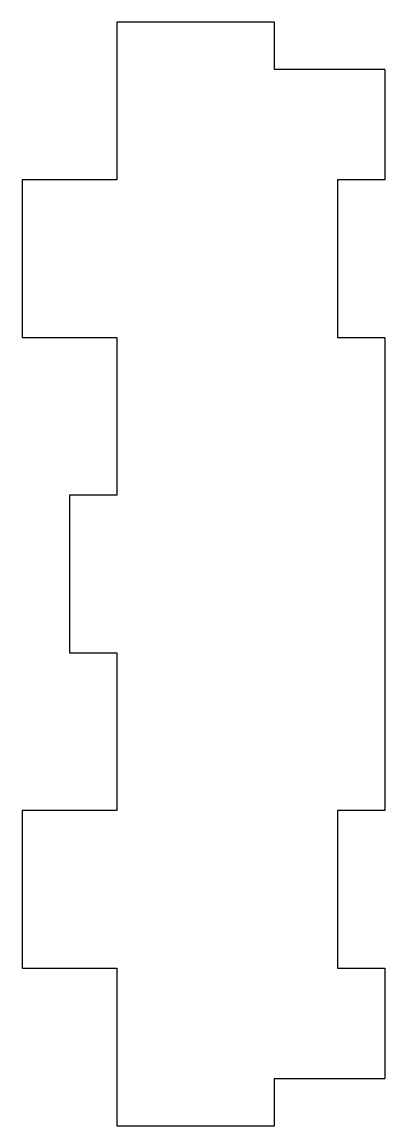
# Model space of a CAD drawing. Extents: x -3 to 20, y -70 to 0.
import ezdxf

# ---------------------------------------------------------------- set-up
doc = ezdxf.new("R2010")
doc.units = 0
doc.layers.add('Shape2DView', color=7, linetype='CONTINUOUS')

msp = doc.modelspace()

# ---------------------------------------------------------------- linework, layer by layer
at = {"layer": 'Shape2DView'}
for p, q in [((13, 0), (3, 0)), ((3, 0), (3, -10)), ((13, -3), (13, 0)), ((20, -3), (13, -3)), ((20, -3), (20, -10)), ((3, -10), (-3, -10)), ((-3, -10), (-3, -20)), ((17, -10), (17, -20)), ((20, -10), (17, -10)), ((-3, -20), (3, -20)), ((3, -20), (3, -30)), ((17, -20), (20, -20)), ((20, -20), (20, -50)), ((3, -30), (0, -30)), ((0, -30), (0, -40)), ((0, -40), (3, -40)), ((3, -40), (3, -50)), ((3, -50), (-3, -50)), ((-3, -50), (-3, -60)), ((17, -50), (17, -60)), ((20, -50), (17, -50)), ((-3, -60), (3, -60)), ((3, -60), (3, -70)), ((17, -60), (20, -60)), ((20, -60), (20, -67)), ((13, -70), (13, -67)), ((13, -67), (20, -67)), ((3, -70), (13, -70))]:
    msp.add_line(p, q, dxfattribs=at)

doc.saveas('drawing.dxf')
